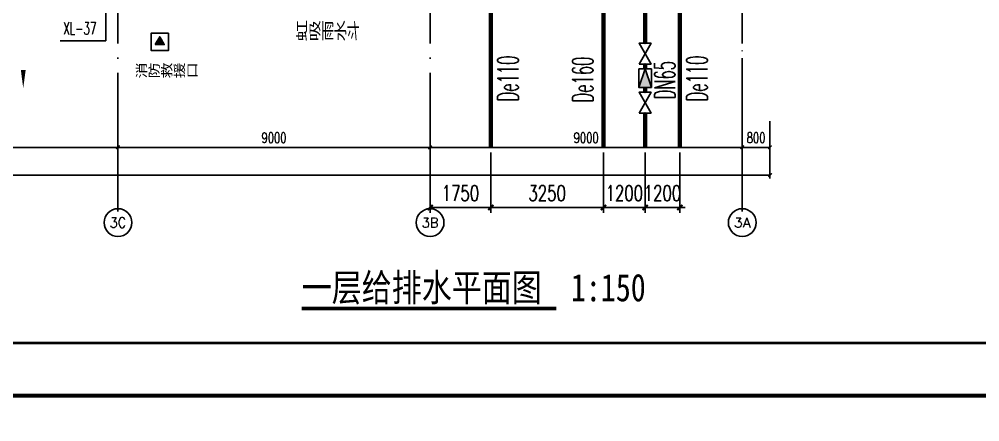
# Model space of a CAD drawing. Extents: x -452079 to 117456, y 3902 to 836955.
# Drawn here: x -149701 to -122005, y 534683 to 546284 of the extents above; entities that cross this region are included whole.
import ezdxf
from ezdxf.enums import TextEntityAlignment as Align

# ---------------------------------------------------------------- set-up
doc = ezdxf.new("R2010")
doc.units = 0
doc.header["$LTSCALE"] = 1000
doc.header["$MEASUREMENT"] = 0
doc.linetypes.add('DASH', pattern=[0.35, 0.25, -0.1])
doc.linetypes.add('DOTE', pattern=[2.42, 2, -0.2, 0.02, -0.2])
for name, color, linetype in [('0-cxFrame', 155, 'Continuous'), ('A-AXIS-D', 1, 'Continuous'), ('A-AXIS-DOTE', 14, 'DOTE'), ('A-AXIS-SYMB', 3, 'Continuous'), ('A-TEXT', 61, 'Continuous'), ('DIM_消防', 1, 'Continuous'), ('FM_ZF给水', 3, 'Continuous'), ('PUB_TEXT', 7, 'Continuous'), ('RP-N2-01$0$$0$A-WIND-J', 1, 'Continuous'), ('RP-N2-01$0$A-WIND-J', 3, 'Continuous'), ('S-其他', 3, 'Continuous'), ('TEXT_污水', 2, 'Continuous'), ('TEXT_给水', 3, 'Continuous'), ('TWT_DIM', 3, 'Continuous'), ('WALL', 2, 'Continuous'), ('文本', 4, 'Continuous')]:
    doc.layers.add(name, color=color, linetype=linetype)
for name, color, linetype, lineweight in [('0-cxText', 131, 'Continuous', 25), ('Gps-ZF污水', 2, 'DASH', 60), ('Gps-ZF给水', 3, 'TG_J', 60)]:
    doc.layers.add(name, color=color, linetype=linetype, lineweight=lineweight)
doc.styles.add('-宋体', font='', dxfattribs={"width": 0.8})
doc.styles.add('_TCH_AXIS', font='COMPLEX', dxfattribs={"bigfont": 'GBCBIG'})
doc.styles.add('_TCH_DIM', font='SIMPLEX', dxfattribs={"width": 0.75, "bigfont": '@1HZTXT'})
doc.styles.add('_TCH_DIM_T3', font='SIMPLEX', dxfattribs={"width": 0.705882, "bigfont": 'GBCBIG'})
doc.styles.add('_TWT_PIPEDN', font='SIMPLEX', dxfattribs={"width": 0.65, "height": 3.5, "bigfont": 'HZTXT'})
doc.styles.add('_TWT_SERIAL', font='SIMPLEX', dxfattribs={"width": 0.8, "height": 3, "bigfont": 'HZTXT'})
doc.styles.add('cx_tuming', font='')
doc.styles.add('cx_tuqian1', font='')
doc.styles.add('TG_LINETYPE', font='SIMPLEX', dxfattribs={"width": 0.8, "height": 3.5, "bigfont": 'HZTXT'})
doc.styles.add('黑体', font='', dxfattribs={"height": 12})
doc.styles.get('-宋体').set_extended_font_data('SimSun')
doc.styles.get('cx_tuming').set_extended_font_data('SimHei')
doc.styles.get('cx_tuqian1').set_extended_font_data('SimSun')
doc.styles.get('黑体').set_extended_font_data('SimHei')
doc.linetypes.add('TG_J', pattern='A,2,-0.3,["J",TG_LINETYPE,S=0.1,R=0,X=-0.23,Y=-0.15],0', length=2.3)
doc.dimstyles.new('_TCH_ARCH&&100', dxfattribs={"dimtxt": 297.5, "dimasz": 100, "dimexe": 100, "dimexo": 100, "dimgap": 126.25, "dimtad": 1, "dimdec": 0, "dimzin": 0, "dimdsep": 46, "dimtxsty": '_TCH_DIM_T3', "dimblk": 'ARCHTICK', "dimcen": 0.09, "dimclrt": 7, "dimazin": 2, "dimtfac": 1, "dimtdec": 0, "dimtix": 1, "dimtmove": 2, "dimatfit": 3, "dimfxl": 0, "dimtolj": 1, "dimtzin": 0, "dimarcsym": 0})
doc.dimstyles.new('_TCH_ARCH&&150', dxfattribs={"dimtxt": 446.25, "dimasz": 150, "dimexe": 150, "dimexo": 150, "dimgap": 189.375, "dimtad": 1, "dimdec": 0, "dimzin": 0, "dimdsep": 46, "dimtxsty": '_TCH_DIM_T3', "dimblk": 'ARCHTICK', "dimcen": 0.09, "dimclrt": 7, "dimazin": 2, "dimtfac": 1, "dimtdec": 0, "dimtix": 1, "dimtmove": 2, "dimatfit": 3, "dimfxl": 0, "dimtolj": 1, "dimtzin": 0, "dimarcsym": 0})

# ---------------------------------------------------------------- blocks, each defined once
blk = doc.blocks.new('_ArchTick')
at = {"color": 0, "linetype": 'ByBlock', "const_width": 0.4}
blk.add_lwpolyline([(-0.5, -0.5), (0.5, 0.5)], dxfattribs=at)
blk = doc.blocks.new('*D364')
at = {"layer": 'A-AXIS-D', "color": 0, "lineweight": -2, "transparency": 16777216}
for p, q in [((165518, 3326), (165518, 2468)), ((174518, 3326), (174518, 2468)), ((165518, 2568), (174518, 2568))]:
    blk.add_line(p, q, dxfattribs=at)
at = {"layer": 'A-AXIS-D', "color": 0, "lineweight": -2, "transparency": 16777216, "xscale": 100, "yscale": 100, "zscale": 100, "rotation": 180}
blk.add_blockref('_ArchTick', (165518, 2568), dxfattribs=at)
at = {"layer": 'A-AXIS-D', "color": 0, "lineweight": -2, "transparency": 16777216, "xscale": 100, "yscale": 100, "zscale": 100}
blk.add_blockref('_ArchTick', (174518, 2568), dxfattribs=at)
at = {"layer": 'A-AXIS-D', "color": 7, "transparency": 16777216, "insert": (170018, 2843), "char_height": 297.5, "attachment_point": 5, "style": '_TCH_DIM_T3'}
blk.add_mtext('\\A1;9000', dxfattribs=at)
blk = doc.blocks.new('*D365')
at = {"layer": 'A-AXIS-D', "color": 0, "lineweight": -2, "transparency": 16777216}
for p, q in [((174518, 3326), (174518, 2468)), ((183518, 3326), (183518, 2468)), ((174518, 2568), (183518, 2568))]:
    blk.add_line(p, q, dxfattribs=at)
at = {"layer": 'A-AXIS-D', "color": 0, "lineweight": -2, "transparency": 16777216, "xscale": 100, "yscale": 100, "zscale": 100, "rotation": 180}
blk.add_blockref('_ArchTick', (174518, 2568), dxfattribs=at)
at = {"layer": 'A-AXIS-D', "color": 0, "lineweight": -2, "transparency": 16777216, "xscale": 100, "yscale": 100, "zscale": 100}
blk.add_blockref('_ArchTick', (183518, 2568), dxfattribs=at)
at = {"layer": 'A-AXIS-D', "color": 7, "transparency": 16777216, "insert": (179018, 2843), "char_height": 297.5, "attachment_point": 5, "style": '_TCH_DIM_T3'}
blk.add_mtext('\\A1;9000', dxfattribs=at)
blk = doc.blocks.new('*D366')
at = {"layer": 'A-AXIS-D', "color": 0, "lineweight": -2, "transparency": 16777216}
for p, q in [((183518, 3326), (183518, 2468)), ((192518, 3326), (192518, 2468)), ((183518, 2568), (192518, 2568))]:
    blk.add_line(p, q, dxfattribs=at)
at = {"layer": 'A-AXIS-D', "color": 0, "lineweight": -2, "transparency": 16777216, "xscale": 100, "yscale": 100, "zscale": 100, "rotation": 180}
blk.add_blockref('_ArchTick', (183518, 2568), dxfattribs=at)
at = {"layer": 'A-AXIS-D', "color": 0, "lineweight": -2, "transparency": 16777216, "xscale": 100, "yscale": 100, "zscale": 100}
blk.add_blockref('_ArchTick', (192518, 2568), dxfattribs=at)
at = {"layer": 'A-AXIS-D', "color": 7, "transparency": 16777216, "insert": (188018, 2843), "char_height": 297.5, "attachment_point": 5, "style": '_TCH_DIM_T3'}
blk.add_mtext('\\A1;9000', dxfattribs=at)
blk = doc.blocks.new('*D367')
at = {"layer": 'A-AXIS-D', "color": 0, "lineweight": -2, "transparency": 16777216}
for p, q in [((192518, 3326), (192518, 2468)), ((193318, 3326), (193318, 2468)), ((192518, 2568), (193318, 2568))]:
    blk.add_line(p, q, dxfattribs=at)
at = {"layer": 'A-AXIS-D', "color": 0, "lineweight": -2, "transparency": 16777216, "xscale": 100, "yscale": 100, "zscale": 100, "rotation": 180}
blk.add_blockref('_ArchTick', (192518, 2568), dxfattribs=at)
at = {"layer": 'A-AXIS-D', "color": 0, "lineweight": -2, "transparency": 16777216, "xscale": 100, "yscale": 100, "zscale": 100}
blk.add_blockref('_ArchTick', (193318, 2568), dxfattribs=at)
at = {"layer": 'A-AXIS-D', "color": 7, "transparency": 16777216, "insert": (192918, 2843), "char_height": 297.5, "attachment_point": 5, "style": '_TCH_DIM_T3'}
blk.add_mtext('\\A1;800', dxfattribs=at)
blk = doc.blocks.new('*D369')
at = {"layer": 'A-AXIS-D', "color": 0, "lineweight": -2, "transparency": 16777216}
for p, q in [((7618, 3226), (7618, 1668)), ((193318, 3226), (193318, 1668)), ((7618, 1768), (193318, 1768))]:
    blk.add_line(p, q, dxfattribs=at)
at = {"layer": 'A-AXIS-D', "color": 0, "lineweight": -2, "transparency": 16777216, "xscale": 100, "yscale": 100, "zscale": 100, "rotation": 180}
blk.add_blockref('_ArchTick', (7618, 1768), dxfattribs=at)
at = {"layer": 'A-AXIS-D', "color": 0, "lineweight": -2, "transparency": 16777216, "xscale": 100, "yscale": 100, "zscale": 100}
blk.add_blockref('_ArchTick', (193318, 1768), dxfattribs=at)
at = {"layer": 'A-AXIS-D', "color": 7, "transparency": 16777216, "insert": (100468, 2043), "char_height": 297.5, "attachment_point": 5, "style": '_TCH_DIM_T3'}
blk.add_mtext('\\A1;185700', dxfattribs=at)
blk = doc.blocks.new('RP-N2-01$0$$0$xfjy')
at = {"layer": 'RP-N2-01$0$$0$A-WIND-J'}
h = blk.add_hatch(color=8, dxfattribs=at)
h.dxf.hatch_style = 1
h.paths.add_polyline_path([(1141876, -26214), (1142135, -26214), (1142005, -25989)])
at = {"layer": 'RP-N2-01$0$$0$A-WIND-J', "color": 8, "const_width": 25}
blk.add_lwpolyline([(1141755, -25889), (1141755, -26389), (1142255, -26389), (1142255, -25889)], close=True, dxfattribs=at)
at = {"layer": 'RP-N2-01$0$$0$A-WIND-J', "color": 8}
for points in [[(1141755, -26389), (1142255, -26389), (1142255, -25889), (1141755, -25889)], [(1141876, -26214), (1142135, -26214), (1142005, -25989)]]:
    blk.add_lwpolyline(points, close=True, dxfattribs=at)
blk = doc.blocks.new('RP-N2-01$0$xfjy')
at = {"layer": 'RP-N2-01$0$$0$A-WIND-J', "color": 8}
blk.add_blockref('RP-N2-01$0$$0$xfjy', (0, 0), dxfattribs=at)
blk = doc.blocks.new('TK22.A0+1 L(Dragon)')
at = {"layer": '0-cxFrame', "color": 7, "const_width": 0.5}
blk.add_lwpolyline([(0, 0), (-1485, 0), (-1485, 841), (0, 841)], close=True, dxfattribs=at)
at = {"layer": '0-cxFrame', "const_width": 0.5}
blk.add_lwpolyline([(-80, 10), (-1465, 10), (-1465, 831), (-80, 831)], close=True, dxfattribs=at)
at = {"style": '黑体', "flags": 4}
blk.add_attdef('图幅', text='', height=3.3, dxfattribs=at).set_placement((-40, 3), align=Align.RIGHT)
at = {"layer": '0-cxText', "flags": 4}
for tag, height, style, p in [('建设单位', 3.5, 'cx_tuming', (-45, 240)), ('项目名称', 3.5, 'cx_tuming', (-45, 210)), ('子项名称', 3.5, 'cx_tuming', (-45, 180)), ('工程编号', 3.3, 'cx_tuqian1', (-35, 165)), ('图名1', 3.5, 'cx_tuming', (-45, 87)), ('图名2', 3.5, 'cx_tuming', (-45, 79)), ('图名3', 3.5, 'cx_tuming', (-45, 71)), ('出图日期', 3.3, 'cx_tuqian1', (-39, 60)), ('专业', 3.3, 'cx_tuqian1', (-55, 52)), ('图号', 3.3, 'cx_tuqian1', (-55, 44)), ('版次', 3.3, 'cx_tuqian1', (-20, 44))]:
    blk.add_attdef(tag, text='', height=height, dxfattribs=dict(at, style=style)).set_placement(p, align=Align.MIDDLE)
blk = doc.blocks.new('$VALVE$00000295')
blk.add_lwpolyline([(-125, 72), (-125, -72), (125, 72), (125, -72), (-125, 72)])
for p in [(-125, 0), (125, 0)]:
    blk.add_point(p)
blk = doc.blocks.new('$VALVE$00000752')
for p, q in [((-112.5, 75), (112.5, 75)), ((112.5, 75), (112.5, -75)), ((112.5, -75), (-112.5, -75))]:
    blk.add_line(p, q)
blk.add_lwpolyline([(-112.5, -75), (112.5, 0), (-112.5, 75)], close=True)
for p in [(-112.5, 0), (112.5, 0)]:
    blk.add_point(p)
blk.add_solid([(-112.5, 75), (112.5, 0), (-112.5, -75)])
blk = doc.blocks.new('*D514')
at = {"layer": 'TWT_DIM', "color": 0, "lineweight": -2, "transparency": 16777216}
for p, q in [((-137854, 542442), (-137854, 540708)), ((-136104, 542442), (-136104, 540708)), ((-137854, 540858), (-136104, 540858))]:
    blk.add_line(p, q, dxfattribs=at)
at = {"layer": 'TWT_DIM', "color": 0, "lineweight": -2, "transparency": 16777216, "xscale": 150, "yscale": 150, "zscale": 150, "rotation": 180}
blk.add_blockref('_ArchTick', (-137854, 540858), dxfattribs=at)
at = {"layer": 'TWT_DIM', "color": 0, "lineweight": -2, "transparency": 16777216, "xscale": 150, "yscale": 150, "zscale": 150}
blk.add_blockref('_ArchTick', (-136104, 540858), dxfattribs=at)
at = {"layer": 'TWT_DIM', "color": 7, "transparency": 16777216, "insert": (-136979, 541271), "char_height": 446.2, "attachment_point": 5, "style": '_TCH_DIM_T3'}
blk.add_mtext('\\A1;1750', dxfattribs=at)
blk = doc.blocks.new('*D515')
at = {"layer": 'TWT_DIM', "color": 0, "lineweight": -2, "transparency": 16777216}
for p, q in [((-136104, 542442), (-136104, 540708)), ((-132854, 542442), (-132854, 540708)), ((-136104, 540858), (-132854, 540858))]:
    blk.add_line(p, q, dxfattribs=at)
at = {"layer": 'TWT_DIM', "color": 0, "lineweight": -2, "transparency": 16777216, "xscale": 150, "yscale": 150, "zscale": 150, "rotation": 180}
blk.add_blockref('_ArchTick', (-136104, 540858), dxfattribs=at)
at = {"layer": 'TWT_DIM', "color": 0, "lineweight": -2, "transparency": 16777216, "xscale": 150, "yscale": 150, "zscale": 150}
blk.add_blockref('_ArchTick', (-132854, 540858), dxfattribs=at)
at = {"layer": 'TWT_DIM', "color": 7, "transparency": 16777216, "insert": (-134479, 541271), "char_height": 446.2, "attachment_point": 5, "style": '_TCH_DIM_T3'}
blk.add_mtext('\\A1;3250', dxfattribs=at)
blk = doc.blocks.new('*D516')
at = {"layer": 'TWT_DIM', "color": 0, "lineweight": -2, "transparency": 16777216}
for p, q in [((-132854, 542442), (-132854, 540708)), ((-131654, 542442), (-131654, 540708)), ((-132854, 540858), (-133004, 540858)), ((-132854, 540858), (-131654, 540858)), ((-131654, 540858), (-131504, 540858))]:
    blk.add_line(p, q, dxfattribs=at)
at = {"layer": 'TWT_DIM', "color": 0, "lineweight": -2, "transparency": 16777216, "xscale": 150, "yscale": 150, "zscale": 150}
blk.add_blockref('_ArchTick', (-132854, 540858), dxfattribs=at)
at = {"layer": 'TWT_DIM', "color": 0, "lineweight": -2, "transparency": 16777216, "xscale": 150, "yscale": 150, "zscale": 150, "rotation": 180}
blk.add_blockref('_ArchTick', (-131654, 540858), dxfattribs=at)
at = {"layer": 'TWT_DIM', "color": 7, "transparency": 16777216, "insert": (-132254, 541271), "char_height": 446.2, "attachment_point": 5, "style": '_TCH_DIM_T3'}
blk.add_mtext('\\A1;1200', dxfattribs=at)
blk = doc.blocks.new('*D517')
at = {"layer": 'TWT_DIM', "color": 0, "lineweight": -2, "transparency": 16777216}
for p, q in [((-131654, 542442), (-131654, 540708)), ((-130654, 542442), (-130654, 540708)), ((-131654, 540858), (-131804, 540858)), ((-131654, 540858), (-130654, 540858)), ((-130654, 540858), (-130504, 540858))]:
    blk.add_line(p, q, dxfattribs=at)
at = {"layer": 'TWT_DIM', "color": 0, "lineweight": -2, "transparency": 16777216, "xscale": 150, "yscale": 150, "zscale": 150}
blk.add_blockref('_ArchTick', (-131654, 540858), dxfattribs=at)
at = {"layer": 'TWT_DIM', "color": 0, "lineweight": -2, "transparency": 16777216, "xscale": 150, "yscale": 150, "zscale": 150, "rotation": 180}
blk.add_blockref('_ArchTick', (-130654, 540858), dxfattribs=at)
at = {"layer": 'TWT_DIM', "color": 7, "transparency": 16777216, "insert": (-131154, 541271), "char_height": 446.2, "attachment_point": 5, "style": '_TCH_DIM_T3'}
blk.add_mtext('\\A1;1200', dxfattribs=at)
blk = doc.blocks.new('A$C515E426B')
at = {"layer": 'A-AXIS-D'}
for centre in [(174518.2, 400), (183518.2, 400), (192518.2, 400)]:
    blk.add_circle(centre, 400, dxfattribs=at)
at = {"layer": 'A-AXIS-DOTE', "color": 8, "ltscale": 2}
for p, q in [((174518.2, 716), (174518.2, 86200)), ((183518.2, 716), (183518.2, 86200))]:
    blk.add_line(p, q, dxfattribs=at)
at = {"layer": 'A-AXIS-DOTE', "color": 8}
blk.add_line((192518.2, 716), (192518.2, 86200), dxfattribs=at)
at = {"layer": 'A-AXIS-SYMB'}
blk.add_lwpolyline([(171788.2, 5733.8, 0, 0, 0), (171788.2, 4273.8, 0, 140, 0), (171788.2, 4798.8, 0, 0, 0)], format="xyseb", dxfattribs=at)
at = {"layer": 'RP-N2-01$0$A-WIND-J'}
blk.add_blockref('RP-N2-01$0$xfjy', (-966283.1, 31744.8, 0), dxfattribs=at)
at = {"layer": 'A-TEXT', "color": 8, "style": '_TCH_DIM'}
blk.add_text('消防救援口', height=384.1, dxfattribs=at).set_placement((175011.4, 4573, 0))
at = {"layer": 'PUB_TEXT', "style": '_TCH_AXIS'}
for s, height, p, p2 in [('3C', 294.28, (174280, 252.9), (174756.4, 252.9)), ('3B', 282.17, (183276.3, 258.9), (183760, 258.9)), ('3A', 276.42, (192274.7, 261.8), (192761.7, 261.8))]:
    blk.add_text(s, height=height, dxfattribs=at).set_placement(p, p2, align=Align.FIT)
at = {"layer": 'A-AXIS-D'}
for base, p1, p2, picture, middle in [((193318.2, 1768.3), (7618.2, 3326.3), (193318.2, 3326.3), '*D369', (100468.2, 2043.3)), ((174518.2, 2568.3), (165518.2, 3426.3), (174518.2, 3426.3), '*D364', (170018.2, 2843.3)), ((183518.2, 2568.3), (174518.2, 3426.3), (183518.2, 3426.3), '*D365', (179018.2, 2843.3)), ((192518.2, 2568.3), (183518.2, 3426.3), (192518.2, 3426.3), '*D366', (188018.2, 2843.3)), ((193318.2, 2568.3), (192518.2, 3426.3), (193318.2, 3426.3), '*D367', (192918.2, 2843.3))]:
    dim = blk.add_linear_dim(base=base, p1=p1, p2=p2, angle=0, dimstyle='_TCH_ARCH&&100', override={"dimgap": 0}, dxfattribs=at)
    dim.commit()
    dim.dimension.update_dxf_attribs({"geometry": picture, "text_midpoint": middle, "dimtype": 161})

msp = doc.modelspace()

# ---------------------------------------------------------------- linework, layer by layer
at = {"layer": 'DIM_消防'}
for p, q in [((-147204.18, 548820), (-147204.18, 545660)), ((-147204.18, 545660), (-148521.19, 545660))]:
    msp.add_line(p, q, dxfattribs=at)
at = {"layer": 'Gps-ZF污水', "const_width": 120}
for points in [[(-136104.18, 548654.55), (-136104.18, 542592.21)], [(-132854.18, 548710), (-132854.18, 542592.21)], [(-130654, 548707.04), (-130654, 542592.21)]]:
    msp.add_lwpolyline(points, dxfattribs=at)
at = {"layer": 'Gps-ZF给水', "const_width": 120}
for points in [[(-131654.18, 545590.98), (-131654.18, 548820)], [(-131654.18, 544852.22), (-131654.18, 544990.05)], [(-131654.18, 544178.08), (-131654.18, 544312.22)], [(-131654.18, 542592.21), (-131654.18, 543577.16)]]:
    msp.add_lwpolyline(points, dxfattribs=at)
at = {"layer": 'S-其他', "color": 20, "const_width": 105}
msp.add_lwpolyline([(-141555.54, 537945.8), (-134214.41, 537945.8)], dxfattribs=at)

# ---------------------------------------------------------------- block references
at = {"layer": '0-cxFrame', "xscale": 150, "yscale": 150, "zscale": 150}
for p in [(-105331.06, 535452.12), (-105368.56, 409264.62)]:
    msp.add_blockref('TK22.A0+1 L(Dragon)', p, dxfattribs=at)
at = {"layer": 'FM_ZF给水', "xscale": 2.4, "yscale": 2.4, "zscale": 2.4, "rotation": 90}
for name, p in [('$VALVE$00000295', (-131654.18, 545290.51)), ('$VALVE$00000752', (-131654.18, 544582.22)), ('$VALVE$00000295', (-131654.18, 543877.62))]:
    msp.add_blockref(name, p, dxfattribs=at)
at = {"layer": 'WALL'}
msp.add_blockref('A$C515E426B', (-321372.36, 540023.96), dxfattribs=at)

# ---------------------------------------------------------------- texts
at = {"layer": 'DIM_消防', "color": 7, "style": '_TWT_SERIAL', "width": 0.6}
msp.add_text('XL-37', height=360, dxfattribs=at).set_placement((-148431.19, 545840))
at = {"layer": 'S-其他', "color": 7, "style": '-宋体', "width": 0.8}
for s, p in [('一层给排水平面图', (-141555.54, 538155.8)), ('1:150', (-133794.41, 538155.8))]:
    msp.add_text(s, height=793.038, dxfattribs=at).set_placement(p)
at = {"layer": 'TEXT_污水', "style": '_TWT_PIPEDN', "width": 0.52}
for s, p in [('De110', (-135307.12, 543912.08)), ('De160', (-133152.8, 543882.36)), ('De110', (-129856.94, 543912.08))]:
    msp.add_text(s, height=600, rotation=90, dxfattribs=at).set_placement(p)
at = {"layer": 'TEXT_给水', "style": '_TWT_PIPEDN', "width": 0.52}
msp.add_text('DN65', height=600, rotation=90, dxfattribs=at).set_placement((-130784.59, 543971.51))
at = {"layer": '文本', "color": 7, "style": '_TCH_DIM', "width": 0.75}
msp.add_text('虹吸雨水斗', height=520.866, dxfattribs=at).set_placement((-141739.81, 545663.34))

# ---------------------------------------------------------------- dimensions: what is measured, and where the dimension line sits
at = {"layer": 'TWT_DIM'}
for p1, p2, picture, middle in [((-137854.18, 542592.21), (-136104.18, 542592.21), '*D514', (-136979.18, 541270.55)), ((-136104.18, 542592.21), (-132854.18, 542592.21), '*D515', (-134479.18, 541270.55)), ((-132854.18, 542592.21), (-131654.18, 542592.21), '*D516', (-132254.18, 541270.55))]:
    dim = msp.add_aligned_dim(p1=p1, p2=p2, distance=-1734.17, dimstyle='_TCH_ARCH&&150', dxfattribs=at)
    dim.commit()
    dim.dimension.update_dxf_attribs({"geometry": picture, "text_midpoint": middle})
dim = msp.add_aligned_dim(p1=(-131654.18, 542592.21), p2=(-130654, 542592.21), distance=-1734.17, text='1200', dimstyle='_TCH_ARCH&&150', dxfattribs=at)
dim.commit()
dim.dimension.update_dxf_attribs({"geometry": '*D517', "text_midpoint": (-131154.09, 541270.55)})

doc.saveas('drawing.dxf')
